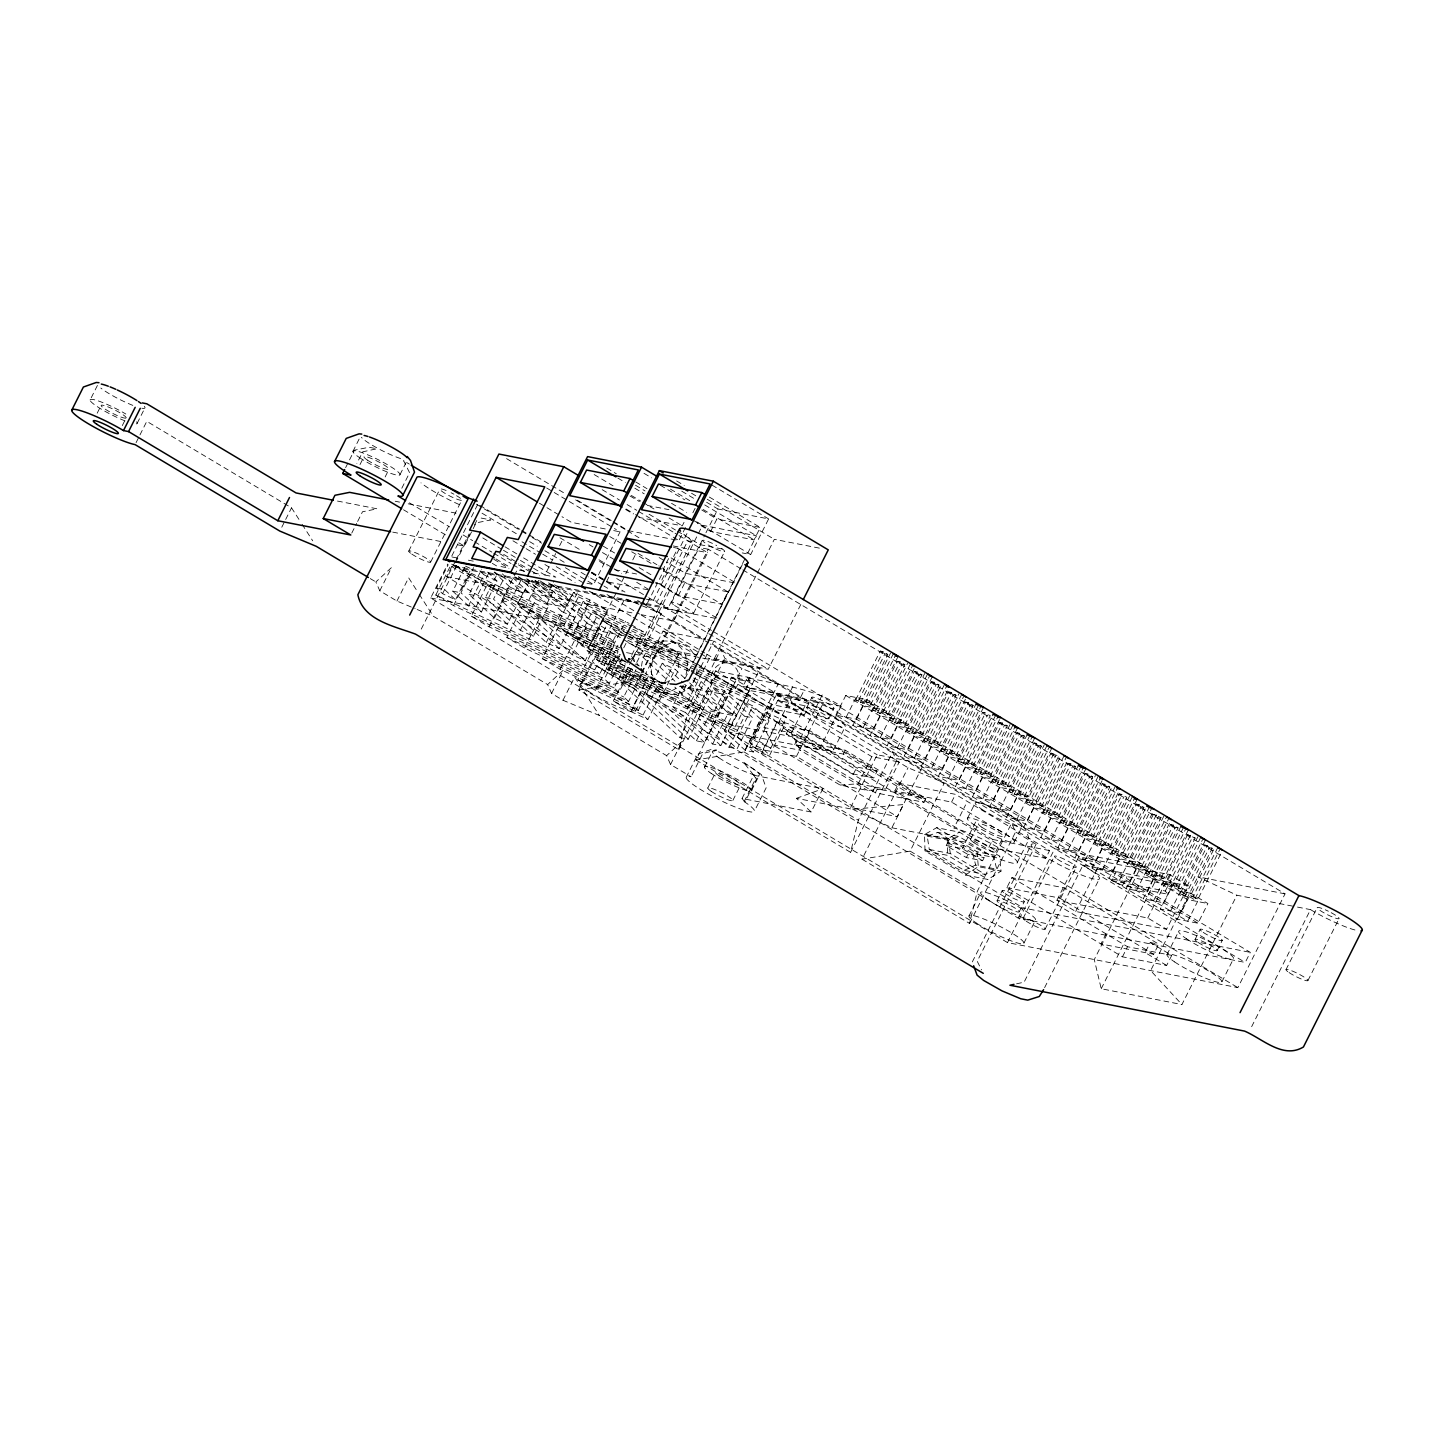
<?xml version="1.0" encoding="UTF-8"?>
<svg xmlns="http://www.w3.org/2000/svg" width="1434" height="1434" viewBox="0 0 1434 1434"><rect width="100%" height="100%" fill="white"/><g stroke="black" fill="none" stroke-linecap="round" stroke-linejoin="round"><path stroke-width="0.75" stroke-dasharray="5 3.75" d="M636.75 662.472L661.253 613.752L624.865 598.534L578.852 690.005L678.82 749.731L686.581 717.592L720.872 649.387L724.815 658.26L741.97 668.495L778.357 683.713L744.049 751.936L695.956 759.966L741.97 668.495M695.956 759.966L850.595 852.352L858.339 820.212L892.647 752.008L896.591 760.88L908.027 767.71L944.414 782.928L910.106 851.133L862.013 859.181L908.027 767.71M862.013 859.181L969.581 923.442L977.325 891.303L1011.633 823.098L1015.577 831.971L1036.083 844.232A38.126 5.431 26.7 0 0 1047.68 858.249A38.126 5.431 26.7 0 0 1094.572 879.167A38.126 5.431 26.7 0 0 1082.975 865.15L1024.109 982.182L1016.007 983.921M125.027 420.879A26.296 3.746 26.7 0 1 90.091 399.996L97.888 384.509M97.189 413.189L101.079 405.428M122.302 425.575L125.224 419.768M137.198 423.245L144.995 407.758M136.069 442.658L138.99 436.85M139.958 434.914L146.788 421.345L291.532 507.833L300.943 522.478M281.781 527.21L284.703 521.384M285.671 519.449L291.532 507.833M352.925 451.387L359.737 437.818M345.63 467.627L348.552 461.82M349.538 459.866L354.413 450.186L369.076 447.247L376.909 448.77L362.73 451.818L356.869 463.433M360.006 464.562L363.913 456.819M351.778 533.072L356.654 523.392M357.64 521.456L362.515 511.759L377.178 508.819L335.52 500.681M385.137 476.966L389.026 469.205M400.014 474.636L406.844 461.067M401.807 488.241L409.604 472.736L403.563 460.673L409.317 464.096M379.795 590.808L391.5 567.559L375.851 581.935L379.795 590.808L396.949 601.043L415.143 608.661M408.69 551.176L439.88 489.155M396.949 601.043L408.636 577.794L418.047 592.457M430.684 562.02L461.856 500A12.279 1.757 26.7 0 1 451.62 496.899A12.279 1.757 26.7 0 1 440.005 489.568A12.279 1.757 26.7 0 1 448.233 491.396M742.83 569.89L1285.043 893.848L1237.865 987.632L1007.493 942.586L430.684 597.978L447.749 564.046M451.764 556.069L477.845 504.176M465.566 566.161L471.123 568.778L455.528 599.788L442.568 593.676L436.51 587.994L448.197 564.745M435.828 595.002L451.423 563.992L469.169 574.604L615.186 643.346L599.591 674.356L453.574 605.614L435.828 595.002L594.769 669.839L599.591 674.356M713.397 631.587L1250.323 952.373L1245.25 962.447L1018.122 918.047L446.691 576.647L451.764 566.573L637.395 602.854M421.255 629.096L455.17 561.644M456.173 559.672L469.133 533.878M469.635 534.703L453.933 565.91L644.045 603.087M474.529 524.952L477.468 519.108M457.876 544.866L464.401 546.139L472.198 530.634M473.166 528.698L476.088 522.89L490.769 519.95L479.906 517.817M442.568 593.676L457.321 564.404M487.578 572.112L497.042 580.985L481.448 611.995L468.488 605.883L452.786 591.184L465.458 566M453.574 605.614L469.169 574.604M481.448 611.995L460.941 592.78L473.614 567.595M502.348 573.869L522.962 593.192L507.367 624.202L494.407 618.09L469.079 594.375L481.752 569.173M468.488 605.883L484.083 574.891L479.368 570.481M507.367 624.202L477.235 595.97L488.922 572.704M621.926 658.206L609.271 683.409L489.084 626.819L471.32 616.208L486.915 585.197L620.026 647.881M518.66 577.077L548.881 605.399L533.305 636.409L520.327 630.297L485.373 597.548L497.06 574.299M533.305 636.409L493.511 599.143L505.216 575.894M534.972 580.286L574.819 617.606L559.224 648.616L546.264 642.504L501.667 600.738L513.354 577.49M514.34 575.554L517.262 569.728L525.4 571.324M489.084 626.819L504.66 595.809L486.915 585.197M494.407 618.09L510.002 587.098L494.174 572.256M559.224 648.616L509.805 602.334L521.51 579.085M552.861 584.982L600.738 629.813L585.144 660.823L572.184 654.711L517.943 603.929L530.616 578.727M630.601 669.194L618.914 692.443L524.575 648.025L506.829 637.413L522.424 606.421L617.534 651.197M585.144 660.823L526.099 605.524L538.772 580.322M533.591 568.294L544.884 575.034L549.796 565.283M550.781 563.329L555.693 553.56M559.618 545.762L562.558 539.901M520.327 630.297L535.922 599.287L512.081 576.97M527.73 579.533L548.433 591.901L553.99 580.86M524.575 648.025L540.17 617.014L522.424 606.421M494.318 572.058L547.035 603.553L552.484 592.708L531.781 580.322M546.264 642.504L561.859 611.493L526.816 578.691M547.035 603.553L565.695 607.191L571.144 596.347L575.195 597.136L578.906 589.786M573.582 592.314L557.987 623.324L562.809 627.841L578.404 596.831L573.582 592.314L589.804 599.95L607.675 610.615L592.081 641.607L574.209 630.96L589.804 599.95M642.199 674.356L628.558 701.477L560.067 669.23L542.321 658.618L557.916 627.626L619.47 656.611M625.833 662.006L572.471 636.875L567.631 632.358L583.226 601.348L629.114 623.396M586.99 583.262L593.568 584.552L620.062 531.853L614.415 528.465M572.471 636.875L588.065 605.865L583.226 601.348M560.067 669.23L575.661 638.22L557.916 627.626M606.51 581.72L609.181 576.414M640.227 673.12L582.114 645.909L577.293 641.392L592.887 610.382L627.088 626.497M551.57 693.429L563.257 670.18L547.627 684.556L551.57 693.429L562.988 700.258L599.376 715.476L666.613 755.646L670.556 764.519L691.063 776.78A38.126 5.431 26.7 0 0 700.186 789.292A38.126 5.431 26.7 0 0 746.038 810.855A38.126 5.431 26.7 0 0 744.909 802.09L756.614 778.841L743.26 761.974L761.364 774.611L766.15 787.84L754.445 811.106M572.184 654.711L587.779 623.7L543.11 581.881M582.114 645.909L597.709 614.899L592.887 610.382M697.014 663.906L714.885 674.572L699.29 705.582L591.758 654.944L586.936 650.427L602.531 619.416L624.65 629.831M455.474 565.211L589.75 645.425L616.763 591.722M617.767 589.732L624.776 575.805M625.762 573.815L627.769 569.854M632.77 559.905L635.764 553.936M562.988 700.258L574.693 677.009L599.376 715.476M595.558 690.435L577.812 679.824L593.407 648.831L611.153 659.425L595.558 690.435L638.22 710.511L653.796 679.519L645.013 673.12M591.758 654.944L607.353 623.933L602.531 619.416M580.68 683.982L592.367 660.733M596.58 659.461L612.175 628.468L732.756 685.237L750.627 695.902L735.033 726.895L601.42 663.978L596.58 659.461L717.161 716.247L735.033 726.895M594.769 669.839L610.364 638.829L453.449 564.942M601.42 663.978L617.014 632.986L612.175 628.468M626.031 661.863L609.934 652.273L625.529 621.263M696.171 672.492L768.499 706.55L786.37 717.215L770.775 748.225L611.063 673.012L606.241 668.495L617.929 645.246M608.787 668.836L613.842 658.762M609.271 683.409L604.431 678.891L618.072 651.753M684.036 522.334L682.261 525.866L638.865 517.387M611.063 673.012L619.829 655.571M623.736 647.827L626.658 642.02L693.375 673.424M628.2 530.634L678.891 540.528L685.864 526.672M692.837 512.798L695.831 506.865M655.607 583.136L659.837 583.961L677.762 548.308L734.369 582.132M653.277 600.559L687.298 532.91M646.411 599.215L657.328 601.348L687.746 540.887L691.959 541.711L633.093 658.762L630.996 655.643L638.542 665.466M618.914 692.443L614.093 687.926L625.78 664.677M626.766 662.741L629.687 656.915L634.509 661.433L628.486 658.6M627.805 662.938L643.4 631.928L630.906 624.471M681.365 687.209L703.825 708.253L688.23 739.245L680.074 737.668L620.707 682.064L628.504 666.559M629.49 664.623L636.302 651.054L649.261 657.148L674.948 681.204M613.304 701.029L628.899 670.037L646.644 680.63L663.458 688.553L647.863 719.545L631.05 711.64L613.304 701.029L643.041 715.028L647.863 719.545M629.096 636.642L642.504 644.655L702.535 525.292L756.471 535.832L746.469 555.729M578.852 690.005L626.945 681.957L632.824 670.27M630.924 679.752L635.979 669.678M677.35 531.136L699.989 544.651L704.972 534.757M705.958 532.767L717.914 508.998L768.624 518.911L750.681 554.564L742.238 552.915M628.558 701.477L623.736 696.96L636.409 671.775M671.524 602.549L702.714 540.546M678.3 595.755L684.538 583.351L727.934 591.848L721.696 604.234L678.3 595.755L655.661 582.222M710.655 531.422L716.892 519.018L760.289 527.497L754.051 539.901L710.655 531.422L697.444 523.535M688.23 739.245L633.667 688.159L640.496 674.589M641.464 672.654L649.261 657.148M641.177 674.589L639.188 678.551L668.836 684.341M642.163 672.618L663.046 631.103L705.403 639.385M740.912 568.742L708.235 549.222L645.676 673.604L663.548 684.251L679.142 653.259L661.271 642.593L629.096 627.429M626.533 652.613L654.657 658.116L707.661 552.699L675.056 533.215M641.052 614.648L673.819 621.047L678.891 610.974L711.479 630.44M638.22 710.511L633.38 705.994L648.975 675.002M631.05 711.64L646.644 680.63M635.638 711.121L647.326 687.854M689.629 682.889L720.119 711.425L704.524 742.436L696.368 740.84L646.626 694.271L662.221 663.261L675.181 669.355L688.015 681.383M693.5 613.394L724.69 551.391M643.041 715.028L658.636 684.036L663.458 688.553M704.524 742.436L659.586 700.366L675.181 669.355M642.504 644.655L696.44 655.213L745.465 557.718M685.076 678.497L742.937 563.437M693.697 678.085L701.118 681.562L736.395 714.616L720.8 745.626L712.662 744.031L672.564 706.46L683.283 685.147M699.29 705.582L681.419 694.916L686.294 685.219M679.411 686.42L690.005 688.481L713.863 641.052L760.056 668.638L736.198 716.068L685.362 706.137L709.238 658.708L760.056 668.638M720.8 745.626L685.524 712.573L701.118 681.562M706.621 654.119L714.293 658.69L756.31 575.142M757.313 573.152L774.324 539.327L819.639 548.182M680.074 737.668L695.669 706.657L674.822 687.119M713.666 674.787L715.602 670.915L749.677 677.565L806.159 711.318L804.205 715.19L770.13 708.521L713.666 674.787L747.723 681.455L804.205 715.19M670.556 764.519L682.243 741.27L666.613 755.646M678.82 749.731L724.815 658.26M698.483 718.667L714.078 687.675L727.038 693.769L752.689 717.807L737.094 748.799L728.956 747.222L698.483 718.667L711.443 724.779L737.094 748.799M696.368 740.84L711.963 709.83L684.681 684.287M745.608 689.682L750.054 680.845L731.412 677.189L709.579 720.603L800.423 738.367L819.244 749.606L841.077 706.209C813.365 687.944 779.164 685.201 747.401 677.619L742.955 686.456L745.608 689.682L799.15 700.151L803.596 691.313M711.443 724.779L727.038 693.769M686.151 777.389L697.856 754.141L710.69 749.588L716.606 750.09L702.75 753.513L691.063 776.78M717.161 716.247L732.756 685.237M712.662 744.031L728.257 713.021L692.963 679.967M704.56 767.118L712.357 751.613M747.723 681.455L749.677 677.565M724.403 730.874L739.998 699.882L752.958 705.976L768.982 720.979L753.388 751.99L745.232 750.394L724.403 730.874L737.363 736.986L753.388 751.99M841.077 706.209L750.233 688.445L728.4 731.842L819.244 749.606M707.751 788.037L715.548 772.55M728.956 747.222L744.551 716.211L714.078 687.675M714.293 658.69L768.23 669.248L802.251 601.599M737.363 736.986L752.958 705.976M745.232 750.394L760.827 719.384L739.998 699.882M770.775 748.225L752.904 737.56L768.499 706.55M750.323 743.081L765.917 712.089L778.877 718.183L785.276 724.17L769.682 755.18L761.526 753.585L750.323 743.081L763.282 749.193L769.682 755.18M749.803 747.239L776.314 694.54L822.955 703.664L923.801 763.91L897.29 816.609L850.649 807.503L749.803 747.239L796.444 756.363L897.29 816.609M770.13 708.521L772.084 704.65L806.159 711.318M764.089 727.558L777.73 700.419L805.101 705.779L899.226 762.01L885.585 789.13L867.462 790.403L840.073 785.043L772.854 744.891L764.089 727.558L791.46 732.899L800.226 750.233L867.462 790.403M732.864 800.441L740.661 784.936M742.955 686.456L788.377 695.329L792.823 686.492M763.282 749.193L778.877 718.183M761.526 753.585L777.12 722.575L765.917 712.089M778.644 722.682L790.349 699.433M742.041 798.487L753.728 775.238L822.847 788.754L811.16 812.002L742.041 798.487L744.909 802.09M744.138 801.606L755.826 778.357L753.728 775.238M751.649 790.367L759.446 774.862M786.191 733.867L789.686 726.895L809.977 730.856L877.196 771.026L873.7 777.999L853.409 774.037L786.191 733.867L806.464 737.829L873.7 777.999M791.46 732.899L805.101 705.779M806.75 707.536L811.823 697.462M794.669 744.587L796.623 740.715L845.289 750.233L925.952 798.433L924.016 802.305L875.332 792.787L794.669 744.587L843.335 754.105L924.016 802.305M800.423 738.367L822.256 694.952M796.444 756.363L822.955 703.664M806.464 737.829L809.977 730.856M828.888 718.47L833.961 708.378M835.861 715.154L845.773 695.472L866.369 699.505L1207.894 903.545L1197.982 923.227L1177.386 919.194L835.861 715.154L856.474 719.187L1197.982 923.227M855.686 699.9L880.243 651.072L883.093 651.628L887.789 654.424L863.232 703.269L855.686 699.9L863.232 703.269M833.602 749.821L845.289 726.554M858.518 700.455L883.093 651.628M860.4 702.714L884.957 653.868L887.789 654.424M856.474 719.187L866.369 699.505M898.096 656.449L873.539 705.277L870.689 704.721L865.993 701.907L890.55 653.079M865.993 701.907L868.825 702.463L893.382 653.635M843.335 754.105L845.289 750.233M870.689 704.721L895.246 655.894M863.25 727.379L873.145 707.697M872.768 710.099L897.326 661.271L900.158 661.827L904.872 664.641L880.315 713.469L872.768 710.099L880.315 713.469M875.6 710.655L900.158 661.827M877.465 712.913L902.022 664.085L904.872 664.641M914.193 668.602L890.604 715.476L883.057 712.106L907.632 663.279M853.409 774.037L856.923 767.065L877.196 771.026M883.057 712.106L885.907 712.662L910.465 663.834M887.771 714.921L912.329 666.093M880.315 737.578L890.227 717.896M889.833 720.298L914.39 671.471L917.24 672.026L921.937 674.84L897.379 723.668L889.833 720.298L897.379 723.668M840.073 785.043L858.195 783.789L871.854 756.65L899.226 762.01M892.683 720.854L917.24 672.026M850.649 807.503L877.16 754.786L923.801 763.91M894.547 723.112L919.104 674.285L921.937 674.84M932.243 676.848L907.686 725.676L904.854 725.12L900.14 722.324L924.697 673.478M900.14 722.324L902.972 722.861L927.547 674.034M904.854 725.12L929.411 676.292M897.397 747.777L907.292 728.096M875.332 792.787L877.285 788.915L925.952 798.433M906.915 730.498L931.473 681.67L934.305 682.226L939.019 685.04L914.462 733.867L906.915 730.498L914.462 733.867M909.748 731.053L934.305 682.226M850.595 852.352L896.591 760.88M911.612 733.312L936.187 684.484L939.019 685.04M947.354 690.955L924.769 735.875L917.222 732.523L941.779 683.677M917.222 732.523L920.054 733.079L944.612 684.233M921.919 735.337L946.476 686.492M894.798 790.994L898.688 783.251L955.474 794.346L1049.598 850.577L1045.691 858.321L988.922 847.225L894.798 790.994L951.584 802.09L1045.691 858.321M914.48 757.977L924.374 738.295M923.998 740.697L948.555 691.869L951.387 692.425L956.102 695.239L931.526 744.067L923.998 740.697L931.526 744.067M926.83 741.253L951.387 692.425M928.694 743.511L953.251 694.683L956.102 695.239M965.423 699.2L941.833 746.092L934.287 742.722L958.844 693.895M852.818 809.332L891.876 827.777L903.563 804.528L852.818 809.332L796.426 798.326L811.16 812.002M934.287 742.722L937.137 743.278L961.694 694.45M939.001 745.537L963.558 696.691M931.544 768.194L941.457 748.494M941.062 750.914L965.62 702.068L968.47 702.624L973.166 705.438L948.609 754.266L941.062 750.914L948.609 754.266M943.913 751.47L968.47 702.624M945.777 753.71L970.334 704.883L973.166 705.438M983.473 707.464L958.916 756.292L956.066 755.736L951.369 752.922L975.927 704.094M951.369 752.922L954.202 753.477L978.759 704.65M956.066 755.736L980.641 706.908M948.627 778.393L958.521 758.694M958.145 761.113L982.702 712.268L985.534 712.823L960.977 761.669L958.145 761.113L965.691 764.483L990.249 715.638L982.702 712.268M962.841 763.928L987.399 715.082M999.57 719.617L975.98 766.491L968.452 763.121L993.009 714.293M951.584 802.09L955.474 794.346M968.452 763.121L971.284 763.677L995.841 714.849M973.148 765.935L997.706 717.108M965.691 788.592L975.604 768.893M975.21 771.313L999.785 722.485L1002.617 723.041L1007.313 725.837L982.756 774.683L975.21 771.313L982.756 774.683M978.06 771.868L1002.617 723.041M979.924 774.127L1004.481 725.281L1007.313 725.837M891.876 827.777L965.476 842.17A38.126 5.431 26.7 0 0 1012.368 863.107A38.126 5.431 26.7 0 0 1000.771 849.071A38.126 5.431 26.7 0 0 953.879 828.153L965.584 804.904M946.207 845.522L947.766 842.421L963.989 845.594L984.154 857.64L982.595 860.741L966.373 857.568L946.207 845.522L962.429 848.695L982.595 860.741M1017.62 727.863L993.063 776.69L990.231 776.135L985.516 773.32L1010.074 724.493M985.516 773.32L988.367 773.876L1012.924 725.048M967.376 818.491L975.174 803.004M990.231 776.135L1014.788 727.307M982.774 798.792L992.686 779.11M992.292 781.512L1016.849 732.684L1019.699 733.24L1024.396 736.054L999.839 784.882L992.292 781.512L999.839 784.882M995.124 782.068L1019.699 733.24M965.476 842.17L977.181 818.922M962.429 848.695L963.989 845.594M997.006 784.326L1021.564 735.499L1024.396 736.054M970.567 839.428L978.364 823.923M1034.703 738.062L1010.145 786.89L1007.295 786.334L1002.599 783.52L1027.156 734.692M966.373 857.568L967.932 854.467L984.154 857.64M1002.599 783.52L1005.431 784.075L1029.988 735.248M1007.295 786.334L1031.853 737.506M999.856 808.991L1009.751 789.309M1009.375 791.711L1033.932 742.884L1036.764 743.439L1041.478 746.254L1016.921 795.081L1009.375 791.711L1016.921 795.081M1012.207 792.267L1036.764 743.439M1014.071 794.526L1038.628 745.698L1041.478 746.254M988.922 847.225L992.812 839.482L1049.598 850.577M1051.767 748.261L1027.21 797.089L1024.378 796.533L1019.664 793.737L1044.239 744.891M1019.664 793.737L1022.514 794.293L1047.071 745.447M995.68 851.832L1003.477 836.327M1024.378 796.533L1048.935 747.706M1016.921 819.19L1026.834 799.509M968.99 915.985L980.677 892.737M1050.997 753.083L1058.543 756.453L1033.986 805.281L1031.154 804.725L1026.439 801.911L1050.997 753.083L1056.983 755.521M1026.439 801.911L1029.289 802.466L1053.847 753.639M969.581 923.442L1015.577 831.971M1031.154 804.725L1055.711 755.897M1014.465 841.74L1022.263 826.253M1066.878 762.368L1044.293 807.306L1036.746 803.936L1061.303 755.091M1036.746 803.936L1039.578 804.492L1064.153 755.646M1041.46 806.75L1066.018 757.905M997.078 900.821L1002.151 890.747M1017.28 862.479L1028.967 839.231C1023.768 813.634 992.238 807.736 971.32 799.885L710.457 644.027M1034.004 829.39L1043.898 809.708M1043.522 812.128L1068.079 763.282L1070.911 763.838L1075.625 766.652L1051.068 815.48L1043.522 812.128L1051.068 815.48M1166.667 965.458L1145.157 952.606L1150.229 942.532L1171.739 955.385L1166.667 965.458L1122.464 956.819L1006.829 887.718L1011.902 877.644L1064.62 887.951L1158.744 944.181L1153.671 954.273L1100.954 943.966L1106.008 933.875M1046.354 812.666L1070.911 763.838M972.324 961.891L1031.189 844.841M1048.218 814.924L1072.793 766.097L1075.625 766.652M1036.083 844.232L977.217 961.264L981.537 969.886M1085.932 768.66L1061.375 817.505L1058.525 816.95L1053.829 814.136L1078.386 765.308M1053.829 814.136L1056.661 814.691L1081.218 765.864M1058.525 816.95L1083.082 768.104M1051.086 839.607L1060.981 819.907M1060.586 822.327L1085.162 773.482L1087.994 774.037L1092.708 776.852L1068.133 825.679L1060.586 822.327L1068.133 825.679M1063.436 822.883L1087.994 774.037M1019.216 911.755L1024.288 901.681M1018.122 918.047L1023.195 907.973L1250.323 952.373M1065.301 825.142L1089.858 776.296L1092.708 776.852M1007.493 942.586L1054.671 848.803L1142.038 865.706L1146.752 868.502L1171.309 819.674M1023.159 918.28L1054.349 856.277M1102.029 780.831L1078.44 827.705L1070.893 824.335L1095.451 775.507M1070.893 824.335L1073.743 824.891L1098.301 776.063M1075.608 827.149L1100.165 778.321M1068.151 849.806L1078.063 830.107M1077.669 832.527L1102.226 783.699L1105.076 784.255L1109.773 787.051L1085.215 835.897L1077.669 832.527L1085.215 835.897M1023.93 943.106L1035.635 919.857M1080.519 833.082L1105.076 784.255M1082.383 835.341L1106.94 786.495L1109.773 787.051M1118.108 792.984L1095.522 837.904L1087.976 834.534L1112.533 785.707M1056.912 900.247L1078.744 856.833L1169.588 874.597L1188.428 885.836L1166.595 929.25L1075.733 911.486L1056.912 900.247L1147.774 918.011L1166.595 929.25M1087.976 834.534L1090.808 835.09L1115.365 786.262M1006.829 887.718L1059.565 898.043L1064.62 887.951M1045.135 929.124L1076.325 867.122M1092.672 837.348L1117.247 788.521M1085.233 860.006L1095.128 840.306M1094.751 842.726L1119.309 793.898L1122.141 794.454L1097.584 843.282L1094.751 842.726L1099.448 845.54L1102.298 846.096L1126.855 797.268L1119.309 793.898M1099.448 845.54L1124.005 796.712M1137.162 799.276L1112.587 848.103L1109.755 847.548L1105.04 844.734L1129.616 795.906M1105.04 844.734L1107.89 845.289L1132.448 796.462M1075.733 911.486L1097.566 868.09L1078.744 856.833M1109.755 847.548L1134.312 798.72M1102.298 870.205L1112.21 850.523M1111.816 852.925L1136.391 804.098L1139.223 804.653L1143.92 807.467L1119.362 856.295L1111.816 852.925L1119.362 856.295M1044.597 987.668L1099.484 878.558M1114.666 853.481L1139.223 804.653M1116.53 855.739L1141.088 806.912L1143.92 807.467M1152.273 813.383L1129.669 858.303L1122.123 854.933L1146.68 806.105M1111.78 880.566L1165.322 891.034L1167.993 894.26L1122.553 885.37L1111.78 880.566L1116.226 871.729L1126.999 876.533L1172.438 885.423L1160.303 908.995L1180.917 913.028L1190.812 893.346L1170.216 889.313M1122.123 854.933L1124.955 855.489L1149.53 806.661M1126.837 857.747L1151.394 808.919M1119.38 880.404L1129.275 860.723M1153.456 814.297L1128.899 863.125L1133.613 865.939L1136.445 866.494L1161.002 817.667L1153.456 814.297L1161.002 817.667M1156.306 814.853L1131.731 863.68L1136.445 866.494M1122.553 885.37L1126.999 876.533M1133.613 865.939L1158.17 817.111M1163.763 816.304L1139.205 865.15L1146.752 868.502M1142.038 865.706L1166.595 816.86M1143.902 867.946L1168.459 819.119M1136.463 890.604L1146.358 870.922M1145.981 873.324L1170.538 824.496L1173.37 825.052L1178.085 827.866L1153.528 876.694L1145.981 873.324L1153.528 876.694M1148.813 873.88L1173.37 825.052M1150.677 876.138L1175.235 827.31L1178.085 827.866M1188.374 829.874L1163.816 878.719L1160.984 878.164L1156.27 875.349L1180.845 826.504M1101.222 988.743L1156.18 879.454L1141.464 865.778L1094.285 959.561L1101.222 988.743L1181.921 1004.535L1236.897 895.228L1295.35 906.664M1156.27 875.349L1159.12 875.905L1183.677 827.059M1160.984 878.164L1185.542 829.318M1122.464 956.819L1127.536 946.727L1171.739 955.385M1153.528 900.803L1163.44 881.121M1187.603 834.696L1163.046 883.541L1167.76 886.337L1170.592 886.893L1195.149 838.065L1187.603 834.696L1195.149 838.065M1147.774 918.011L1169.588 874.597M1190.453 835.251L1165.896 884.097L1170.592 886.893M1165.322 891.034L1192.317 837.51M1205.456 840.073L1180.899 888.919L1178.049 888.363L1173.353 885.549L1197.91 836.721M1173.353 885.549L1176.185 886.104L1200.76 837.277M1178.049 888.363L1202.624 839.535M1170.61 911.02L1180.505 891.321M1180.128 893.74L1187.675 897.11L1180.128 893.74L1204.685 844.895L1212.232 848.265L1150.66 970.585L1181.921 1004.535M1182.96 894.296L1207.518 845.451M1184.825 896.555L1209.4 847.709L1212.232 848.265M1177.386 919.194L1187.28 899.512L1207.894 903.545M1220.567 854.198L1197.964 899.118L1190.435 895.748L1214.992 846.92M1190.435 895.748L1193.267 896.304L1217.824 847.476M1166.953 954.686L1178.64 931.437M1195.131 898.562L1219.689 849.735M1195.06 939.539L1200.115 929.447M1217.197 950.455L1222.252 940.381M1221.911 981.806L1233.599 958.557M1251.649 1026.672L1310.515 909.622A38.126 5.431 26.7 0 0 1357.389 930.558M1285.975 969.671L1317.165 907.65M1307.951 980.515L1339.141 918.495M965.351 875.045L978.311 866.656L1001.022 871.101L999.767 856.241L959.418 832.132L936.707 827.687L924.536 834.534L925.02 850.954L965.351 875.045L988.062 879.49L1001.022 871.101M924.536 834.534L947.247 838.962L959.418 832.132M964.222 870.348L975.622 865.061L996.72 869.183L993.887 857.407L958.934 836.524L937.836 832.401L927.224 836.13L929.268 849.448L964.222 870.348L985.319 874.471L996.72 869.183M796.426 798.326L822.847 788.754M927.224 836.13L948.304 840.252L958.934 836.524M647.272 505.413L668.961 509.644M699.989 544.651L723.22 549.204M605.256 528.949L571.395 522.334L561.985 516.706M613.716 530.598L620.062 531.853M708.235 549.222L698.501 547.322L667.635 609.002L716.211 618.502M673.066 545.924L707.661 552.699M673.55 547.483L677.762 548.308M395.228 501.255L399.566 502.115M408.242 503.818L456.03 513.157M734.154 582.831L685.56 573.331L666.685 562.074M614.917 569.746L636.606 573.994M392.737 532.122L442.676 541.891M608.679 582.15L647.738 589.786M544.884 575.034L555.836 577.185L521.958 556.93M452.104 557.001L460.242 558.597M468.38 560.174L474.493 561.375M500.968 566.555L509.106 568.151M533.538 572.919L541.693 574.514M646.232 603.499L668.083 607.783L657.328 601.348M646.125 604.556L678.891 610.974M638.094 603.212L595.845 594.967L590.181 591.579M640.191 603.624L646.537 604.879L664.462 569.208L658.815 565.838M548.433 591.901L552.484 592.708M446.691 576.647L632.322 612.927M707.518 639.797L713.863 641.052M436.51 587.994L444.648 589.589L455.528 599.788M452.786 591.184L460.941 592.78M469.079 594.375L477.235 595.97M485.373 597.548L493.511 599.143M501.667 600.738L509.805 602.334M517.943 603.929L526.099 605.524M670.449 641.572L680.182 643.472M430.684 597.978L625.959 636.14M628.146 636.571L661.056 643.006L697.587 664.838M668.119 651.377L700.563 657.722M702.714 658.134L728.669 663.207A15.774 13.91 -78.9 0 1 734.907 689.162A15.774 13.91 -78.9 0 1 711.515 683.319A15.774 13.91 -78.9 0 1 728.669 663.207M589.75 645.425L617.875 650.928M660.823 682.064L669.481 683.767M680.29 685.882L721.374 693.913M658.493 691.869L668.226 693.787M695.669 706.657L703.825 708.253M711.963 709.83L720.119 711.425M728.257 713.021L736.395 714.616M744.551 716.211L752.689 717.807M760.827 719.384L768.982 720.979M777.12 722.575L785.276 724.17M772.854 744.891L800.226 750.233M858.195 783.789L885.585 789.13M1285.043 893.848L1197.838 876.783L1236.897 895.228M1082.975 865.15L1156.18 879.454M1188.428 885.836L1169.768 882.197L1172.438 885.423M1297.519 907.095L1310.515 909.622M936.707 827.687L977.038 851.796L999.767 856.241M937.836 832.401L972.79 853.284L993.887 857.407M929.268 849.448L950.348 853.571L985.319 874.471M925.02 850.954L947.731 855.381L988.062 879.49M1150.229 942.532L1158.744 944.181M417.151 609.504L433.337 616.262L547.627 684.556M788.377 695.329L799.15 700.151M578.404 596.831L607.675 610.615M588.065 605.865L631.552 626.335M633.523 627.267L643.4 631.928M597.709 614.899L629.49 629.867M631.48 630.799L679.142 653.259M626.658 630.781L692.998 662.024M607.353 623.933L627.267 633.326M629.257 634.258L696.96 666.129M698.95 667.079L714.885 674.572M617.014 632.986L625.099 636.786M627.124 637.736L695.956 670.162M697.982 671.112L750.627 695.902M627.859 640.335L694.164 671.56M484.083 574.891L497.042 580.985M510.002 587.098L522.962 593.192M535.922 599.287L548.881 605.399M561.859 611.493L574.819 617.606M587.779 623.7L600.738 629.813M695.4 674.374L786.37 717.215M504.66 595.809L618.843 649.566M540.17 617.014L620.456 654.818M635.352 664.085L639.331 665.95M567.631 632.358L609.934 652.273M575.661 638.22L621.997 660.034M577.293 641.392L625.565 664.121M641.697 673.962L663.548 684.251M586.936 650.427L681.419 694.916M606.241 668.495L752.904 737.56M620.707 682.064L633.667 688.159M646.626 694.271L659.586 700.366M672.564 706.46L685.524 712.573M471.32 616.208L604.431 678.891M506.829 637.413L614.093 687.926M542.321 658.618L623.736 696.96M577.812 679.824L633.38 705.994M712.017 485.104L768.624 518.911M709.346 497.06L760.289 527.497M676.615 480.946L684.269 485.517M707.267 499.265L774.324 539.327M691.511 493.224L697.157 496.612M706.603 502.241L717.914 508.998M681.759 491.199L695.167 499.211M704.739 504.929L756.471 535.832M643.991 473.31L651.538 477.827M670.413 489.102L691.17 501.506M703.108 509.464L754.051 539.901M660.285 485.194L684.807 499.857M701.8 510.002L716.892 519.018M635.674 481.914L646.985 488.671M671.524 503.316L686.617 512.332M606.743 468.058L616.315 473.776M635.477 485.23L645.049 490.948M696.781 521.851L702.535 525.292M694.074 520.757L750.681 554.564M617.821 478.06L625.367 482.577M634.814 488.205L644.242 493.834M631.318 495.429L640.747 501.075M642.647 502.205L653.958 508.962M669.051 517.979L680.379 524.736M594.16 474.546L613.035 485.821M630.01 495.967L639.439 501.595M880.243 651.072L884.957 653.868M897.326 661.271L902.022 664.085M914.39 671.471L919.104 674.285M931.473 681.67L936.187 684.484M948.555 691.869L953.251 694.683M965.62 702.068L970.334 704.883M999.785 722.485L1004.481 725.281M1016.849 732.684L1021.564 735.499M1033.932 742.884L1038.628 745.698M1068.079 763.282L1072.793 766.097M1085.162 773.482L1089.858 776.296M1102.226 783.699L1106.94 786.495M1136.391 804.098L1141.088 806.912M1170.538 824.496L1175.235 827.31M1204.685 844.895L1209.4 847.709M649.046 514.232L675.45 530.006M602.172 489.657L619.434 499.982M627.106 504.571L636.696 510.289M638.614 511.436L673.138 532.068M626.066 508.98L633.613 513.48M635.495 514.609L671.345 536.029M673.227 537.158L678.891 540.528M625.654 509.5L633.201 513.999M577.257 500.197L611.207 520.488M613.107 521.6L626.299 529.505M506.578 458.647L564.136 493.027M575.643 499.892L625.511 529.702M627.429 530.849L638.937 537.714M727.934 591.848L669.445 556.894L663.207 569.298L721.696 604.234M546.659 487.99L552.305 491.36M554.187 492.489L612.533 527.353M659.138 557.557L664.802 560.945M609.755 536.531L621.083 543.289M638.058 553.434L656.915 564.709M631.713 551.785L652.452 564.189M663.781 570.947L684.538 583.351M539.399 503.209L545.045 506.578M546.928 507.708L560.102 515.577M868.825 702.463L873.539 705.277M885.907 712.662L890.604 715.476M902.972 722.861L907.686 725.676M920.054 733.079L924.769 735.875M937.137 743.278L941.833 746.092M954.202 753.477L958.916 756.292M971.284 763.677L975.98 766.491M988.367 773.876L993.063 776.69M1005.431 784.075L1010.145 786.89M1022.514 794.293L1027.21 797.089M1039.578 804.492L1044.293 807.306M1056.661 814.691L1061.375 817.505M1073.743 824.891L1078.44 827.705M1090.808 835.09L1095.522 837.904M1107.89 845.289L1112.587 848.103M1124.955 855.489L1129.669 858.303M1159.12 875.905L1163.816 878.719M1176.185 886.104L1180.899 888.919M1193.267 896.304L1197.964 899.118M603.32 546.246L614.63 553.004M639.152 567.667L652.362 575.554M960.977 761.669L965.691 764.483M1029.289 802.466L1033.986 805.281M1097.584 843.282L1102.298 846.096M659.837 583.961L718.326 618.914M845.773 695.472L1187.28 899.512M589.249 544.651L593.013 546.91M602.459 552.538L613.77 559.296M598.964 559.78L612.175 567.667M614.057 568.796L621.603 573.295M636.696 582.312L648.025 589.087M559.923 537.75L580.662 550.154M599.537 561.429L607.084 565.946M616.692 578.565L646.877 596.598M648.76 597.727L768.23 669.248M479.763 505.324L519.879 529.289M521.797 530.437L527.515 533.86M529.433 535.007L540.887 541.855M591.83 572.184L624.955 592.063M642.145 602.334L661.253 613.752M673.819 621.047L704.506 639.385M712.178 643.956L1245.25 962.447M591.417 572.704L602.728 579.461M476.447 504.212L482.2 507.654M484.118 508.801L530.15 536.298M532.068 537.445L541.658 543.181M591.525 572.973L604.951 580.985M606.869 582.132L622.213 591.31M637.574 600.47L643.328 603.911M645.246 605.058L708.539 642.88M482.021 513.193L516.294 533.681M529.63 541.64L537.248 546.193M544.866 550.746L565.821 563.257M581.057 572.363L588.675 576.916M590.575 578.045L602.011 584.875M603.911 586.022L607.711 588.298M522.03 541.819L527.676 545.189M529.558 546.318L540.851 553.058M542.733 554.187L552.144 559.816M565.319 567.685L586.022 580.053M587.922 581.182L593.568 584.552M776.314 694.54L877.16 754.786M606.994 594.59L639.564 614.057M641.482 615.204L704.703 652.972M512.96 540.797L524.252 547.555M526.135 548.666L535.545 554.295M556.249 566.663L582.616 582.419M663.046 631.103L709.238 658.708M777.73 700.419L871.854 756.65M544.902 564.53L575.088 582.562M589.141 591.095L631.301 616.279M633.219 617.427L696.44 655.213M731.412 677.189L750.233 688.445M715.602 670.915L772.084 704.65M505.019 546.82L520.076 555.818M898.688 783.251L992.812 839.482M699.505 665.985L1237.865 987.632M482.774 537.929L501.595 549.168M503.477 550.298L518.534 559.296M520.417 560.425L531.709 567.165M503.675 554.402L518.732 563.401M520.614 564.53L530.024 570.158M531.906 571.27L539.435 575.769M554.492 584.767L575.195 597.136M499.624 553.614L516.563 563.741M518.445 564.853L533.502 573.851M548.559 582.849L571.144 596.347M789.686 726.895L856.923 767.065M409.425 502.85L449.684 526.905M463.092 534.936L472.682 540.654M474.6 541.801L491.862 552.108M493.762 553.255L511.024 563.562M512.942 564.709L524.45 571.574M539.776 580.752L624.131 631.139M626.049 632.286L689.324 670.09M691.242 671.237L953.879 828.153M535.205 580.555L627.178 635.495M496.021 558.955L509.195 566.842M493.852 559.296L508.909 568.294M796.623 740.715L877.285 788.915M1059.565 898.043L1153.671 954.273M518.463 576.737L622.033 638.632M623.951 639.779L654.657 658.116M403.546 509.787L447.283 535.922M458.683 542.733L464.401 546.139M492.274 563.347L497.921 566.717M514.86 576.827L565.695 607.191M1011.902 877.644L1127.536 946.727M947.766 842.421L967.932 854.467M690.005 688.481L736.198 716.068M451.764 566.573L1023.195 907.973M626.945 681.957L686.581 717.592M744.049 751.936L858.339 820.212M910.106 851.133L977.325 891.303M370.259 578.583L375.851 581.935M662.221 663.261L683.086 682.799M636.302 651.054L668.405 681.114M610.364 638.829L615.186 643.346M747.401 677.619L750.054 680.845M691.959 541.711L689.091 538.108A38.126 5.431 26.7 0 1 683.803 534.237M419.23 594.285L433.337 616.262M302.108 524.324L312.702 540.797M972.79 853.284L975.622 865.061M948.304 840.252L950.348 853.571M977.038 851.796L978.311 866.656M947.247 838.962L947.731 855.381M144.314 406.324A26.296 3.746 26.7 0 1 141.607 408.17M132.824 405.374A26.296 3.746 26.7 0 1 100.828 388.04M400.588 458.539A26.296 3.746 26.7 0 1 361.404 437.298M90.091 399.996A26.296 3.746 26.7 0 1 125.816 414.014M136.517 421.829A26.296 3.746 26.7 0 1 136.266 423.89M125.708 418.172A14.017 2.008 26.7 0 1 105.381 409.264A14.017 2.008 26.7 0 1 108.554 407.095A14.017 2.008 26.7 0 1 126.21 417.832M632.591 669.409A12.368 1.757 26.7 0 1 615.222 660.411A12.368 1.757 26.7 0 1 622.266 661.002M641.607 666.218A25.866 22.801 -78.9 0 1 671.166 641.769A25.866 22.801 -78.9 0 1 684.305 678.569M675.898 688.41A25.866 22.801 -78.9 0 1 642.324 674.518M697.085 669.122A25.866 22.801 -78.9 0 1 664.175 692.299A25.866 22.801 -78.9 0 1 658.869 650.319A25.866 22.801 -78.9 0 1 695.759 658.726M668.065 681.706A15.774 13.91 -78.9 0 1 650.695 664.695A15.774 13.91 -78.9 0 1 672.51 653.456A15.774 13.91 -78.9 0 1 671.453 679.967M1331.2 912.687A12.279 1.757 26.7 0 1 1336.434 918.423A12.279 1.757 26.7 0 1 1318.097 908.941A12.279 1.757 26.7 0 1 1328.368 911.235M721.625 548.487A12.279 1.757 26.7 0 1 718.147 549.939A12.279 1.757 26.7 0 1 702.732 540.726A12.279 1.757 26.7 0 1 716.749 545.583M459.077 504.499A38.126 5.431 26.7 0 1 420.969 482.864M451.083 492.74A12.279 1.757 26.7 0 1 453.915 494.192M456.55 495.698A12.279 1.757 26.7 0 1 460.493 498.351M856.08 697.48L846.168 717.179L1187.693 921.22L1197.587 901.52L856.08 697.48M862.838 705.671L852.943 725.371L873.539 729.386L883.452 709.705L862.838 705.671M879.92 715.871L870.026 735.57L890.622 739.586L900.534 719.904L879.92 715.871M897.003 726.07L887.09 745.77L907.704 749.803L917.599 730.103L897.003 726.07M914.067 736.287L904.173 755.969L924.769 760.002L934.681 740.303L914.067 736.287M931.15 746.487L921.255 766.168L941.851 770.201L951.746 750.502L931.15 746.487M948.232 756.686L938.32 776.368L958.934 780.401L968.828 760.719L948.232 756.686M965.297 766.885L955.403 786.567L975.998 790.6L985.911 770.918L965.297 766.885M982.38 777.085L972.467 796.784L993.081 800.799L1002.975 781.118L982.38 777.085M999.444 787.284L989.55 806.983L1010.145 810.999L1020.058 791.317L999.444 787.284M1016.527 797.501L1006.632 817.183L1027.228 821.216L1037.123 801.516L1016.527 797.501M1033.609 807.701L1023.697 827.382L1044.311 831.415L1054.205 811.716L1033.609 807.701M1050.674 817.9L1040.779 837.581L1061.375 841.615L1071.288 821.933L1050.674 817.9M1067.756 828.099L1057.844 847.781L1078.458 851.814L1088.352 832.132L1067.756 828.099M1084.839 838.298L1074.926 857.998L1095.54 862.013L1105.435 842.332L1084.839 838.298M1101.904 848.498L1092.009 868.197L1112.605 872.213L1122.517 852.531L1101.904 848.498M1118.986 858.697L1109.074 878.397L1129.687 882.43L1139.582 862.73L1118.986 858.697M1136.051 868.914L1126.156 888.596L1146.752 892.629L1156.664 872.93L1136.051 868.914M1153.133 879.114L1143.239 898.795L1163.834 902.828L1173.729 883.129L1153.133 879.114M711.246 791.353A14.017 2.008 26.7 0 0 732.38 800.781A14.017 2.008 26.7 0 0 717.287 790.6A14.017 2.008 26.7 0 0 711.246 791.353M974.08 842.744A14.017 2.008 26.7 0 0 995.196 852.154A14.017 2.008 26.7 0 0 980.103 841.973A14.017 2.008 26.7 0 0 974.08 842.744M718.918 757.815A26.296 3.746 26.7 0 0 758.532 775.489A26.296 3.746 26.7 0 0 730.247 756.399A26.296 3.746 26.7 0 0 718.918 757.815M981.752 809.206A26.296 3.746 26.7 0 0 1021.349 826.88A26.296 3.746 26.7 0 0 993.063 807.79A26.296 3.746 26.7 0 0 981.752 809.206M973.955 824.711A26.296 3.746 26.7 0 0 1013.551 842.385A26.296 3.746 26.7 0 0 985.266 823.277A26.296 3.746 26.7 0 0 973.955 824.711M981.878 827.239A14.017 2.008 26.7 0 0 1002.993 836.667A14.017 2.008 26.7 0 0 987.901 826.468A14.017 2.008 26.7 0 0 981.878 827.239M711.121 773.32A26.296 3.746 26.7 0 0 750.735 790.994A26.296 3.746 26.7 0 0 722.449 771.904A26.296 3.746 26.7 0 0 711.121 773.32M719.043 775.848A14.017 2.008 26.7 0 0 740.177 785.276A14.017 2.008 26.7 0 0 725.084 775.095A14.017 2.008 26.7 0 0 719.043 775.848M359.486 457.589A26.296 3.746 26.7 0 0 399.1 475.263A26.296 3.746 26.7 0 0 370.814 456.173A26.296 3.746 26.7 0 0 359.486 457.589M367.409 460.117A14.017 2.008 26.7 0 0 388.542 469.545A14.017 2.008 26.7 0 0 373.449 459.364A14.017 2.008 26.7 0 0 367.409 460.117M1005.252 893.669A12.368 1.757 26.7 0 0 1023.858 901.968A12.368 1.757 26.7 0 0 1010.558 893.006A12.368 1.757 26.7 0 0 1005.252 893.669M1203.216 932.369A12.368 1.757 26.7 0 0 1221.822 940.686A12.368 1.757 26.7 0 0 1208.539 931.706A12.368 1.757 26.7 0 0 1203.216 932.369M1198.143 942.443A12.368 1.757 26.7 0 0 1216.767 950.76A12.368 1.757 26.7 0 0 1203.467 941.779A12.368 1.757 26.7 0 0 1198.143 942.443M814.906 700.384A12.368 1.757 26.7 0 0 833.53 708.683A12.368 1.757 26.7 0 0 820.23 699.702A12.368 1.757 26.7 0 0 814.906 700.384M611.87 671.757A12.368 1.757 26.7 0 0 630.494 680.057A12.368 1.757 26.7 0 0 617.194 671.076A12.368 1.757 26.7 0 0 611.87 671.757M809.834 710.457A12.368 1.757 26.7 0 0 828.458 718.757A12.368 1.757 26.7 0 0 815.157 709.776A12.368 1.757 26.7 0 0 809.834 710.457M1000.179 903.743A12.368 1.757 26.7 0 0 1018.785 912.06A12.368 1.757 26.7 0 0 1005.503 903.079A12.368 1.757 26.7 0 0 1000.179 903.743M988.349 899.978A30.688 4.374 26.7 0 0 1034.559 920.592A30.688 4.374 26.7 0 0 1001.559 898.311A30.688 4.374 26.7 0 0 988.349 899.978M1186.33 938.678A30.688 4.374 26.7 0 0 1232.523 959.292A30.688 4.374 26.7 0 0 1199.523 937.011A30.688 4.374 26.7 0 0 1186.33 938.678M1174.625 961.927A30.688 4.374 26.7 0 0 1220.836 982.541A30.688 4.374 26.7 0 0 1187.836 960.278A30.688 4.374 26.7 0 0 1174.625 961.927M588.352 691.224A30.688 4.374 26.7 0 0 634.563 711.856A30.688 4.374 26.7 0 0 601.563 689.575A30.688 4.374 26.7 0 0 588.352 691.224M600.057 667.975A30.688 4.374 26.7 0 0 646.25 688.589A30.688 4.374 26.7 0 0 613.25 666.326A30.688 4.374 26.7 0 0 600.057 667.975M976.662 923.227A30.688 4.374 26.7 0 0 1022.854 943.841A30.688 4.374 26.7 0 0 989.854 921.56A30.688 4.374 26.7 0 0 976.662 923.227M798.021 706.675A30.688 4.374 26.7 0 0 844.214 727.289A30.688 4.374 26.7 0 0 811.214 705.026A30.688 4.374 26.7 0 0 798.021 706.675M786.316 729.942A30.688 4.374 26.7 0 0 832.527 750.556A30.688 4.374 26.7 0 0 799.527 728.275A30.688 4.374 26.7 0 0 786.316 729.942M1057.414 859.163A12.279 1.757 26.7 0 0 1075.894 867.409A12.279 1.757 26.7 0 0 1062.684 858.5A12.279 1.757 26.7 0 0 1057.414 859.163M674.589 605.453A12.279 1.757 26.7 0 0 693.07 613.698A12.279 1.757 26.7 0 0 679.859 604.789A12.279 1.757 26.7 0 0 674.589 605.453M1289.041 972.557A12.279 1.757 26.7 0 0 1307.521 980.802A12.279 1.757 26.7 0 0 1294.328 971.894A12.279 1.757 26.7 0 0 1289.041 972.557M1026.224 921.184A12.279 1.757 26.7 0 0 1044.705 929.429A12.279 1.757 26.7 0 0 1031.494 920.52A12.279 1.757 26.7 0 0 1026.224 921.184M411.773 554.062A12.279 1.757 26.7 0 0 430.254 562.307A12.279 1.757 26.7 0 0 417.043 553.399A12.279 1.757 26.7 0 0 411.773 554.062"/><path stroke-width="1.5" d="M71.7 410.267L83.387 387.019L96.239 382.484L98.982 382.699M368.395 577.472L316.215 546.3L279.827 531.082L135.083 444.612A38.126 5.431 26.7 0 1 88.209 423.675A38.126 5.431 26.7 0 1 76.611 409.658A38.126 5.431 26.7 0 1 123.485 430.576L135.19 407.328M123.485 430.576L128.558 431.58L140.263 408.314M128.558 431.58L277.802 520.739L289.507 497.49M334.516 461.658L346.221 438.41L359.056 433.857L361.798 434.09M401.645 508.658L342.708 473.435L344.662 469.563M277.802 520.739L350.81 535.007L323.242 518.552L334.947 495.286L349.627 492.346L388.704 499.982M402.811 495.375L414.516 472.109L410.5 460.457L407.238 456.514M409.658 615.078L468.524 498.028L477.163 501.165M473.578 499.032L443.178 559.493L644.637 598.874M449.72 561.769L445.884 559.475L498.907 454.058L563.795 466.749L579.157 475.909M494.138 557.844L477.199 547.716L471.732 558.561L490.392 562.218L495.859 551.355L499.91 552.162L507.313 537.427L518.266 539.578L544.777 486.861L496.11 477.343L469.599 530.06L480.551 532.193L503.137 545.691M480.551 532.193L473.13 546.928L477.199 547.716M445.884 559.475L510.791 572.166L563.795 466.749M527.533 575.984L587.582 456.604L641.518 467.161L656.844 476.303M555.281 524.36L537.356 560.013L588.048 569.925L605.99 534.273L555.281 524.36L583.584 541.263M587.635 460.027L569.71 495.68L620.402 505.593L638.345 469.94L587.635 460.027L615.939 476.93M587.635 570.445L548.021 546.784L554.259 534.38L597.655 542.859L601.42 545.117M621.89 507.242L580.376 482.433L586.614 470.047L630.01 478.526L633.792 480.784M548.021 546.784L591.417 555.263L597.655 542.859M580.376 482.433L623.772 490.93L630.01 478.526M641.518 467.161L581.487 586.524L585.323 588.818M599.322 590.019L659.371 470.639L713.307 481.197L828.26 549.867L803.255 599.609M671.435 547.071L627.07 538.395L609.145 574.048L653.492 582.724M659.425 474.062L641.5 509.715L692.192 519.628L710.135 483.975L659.425 474.062L687.728 490.966M653.761 581.111L619.811 560.819L626.049 548.415L667.276 556.464M691.78 520.148L652.165 496.469L658.403 484.083L701.8 492.561L705.582 494.82M679.555 529.11L620.689 646.16L625.457 659.389L643.561 672.026L641.052 668.746M652.165 496.469L695.562 504.965L701.8 492.561M689.288 528.931L713.307 481.197M747.849 562.827L688.983 679.859L676.131 684.412L670.216 683.91M1043.611 989.639L1039.274 996.505L1027.766 1000.143L1020.757 998.763L1002.061 990.912L983.652 980.462L977.092 975.12L973.65 965.763M1240.034 1012.655L1298.917 895.605L744.855 564.584M1362.3 929.931L1303.434 1046.981C1283.054 1059.368 1262.565 1038.754 1244.587 1031.1L1009.93 985.23L1013.981 984.369M142.253 402.9L146.824 403.796L296.067 492.955L333.333 500.251M342.708 473.435L351.025 475.066A38.126 5.431 26.7 0 1 339.428 461.049A38.126 5.431 26.7 0 1 386.32 481.967A38.126 5.431 26.7 0 1 397.917 495.985L405.589 500.574M619.811 560.819L661.038 568.868M323.242 518.552L390.568 531.709M895.246 655.894L898.096 656.449L893.382 653.635M946.476 686.492L949.326 687.047L944.612 684.233M975.927 704.094L983.473 707.464M993.009 714.293L1000.556 717.663L997.706 717.108M1014.788 727.307L1017.62 727.863L1012.924 725.048M1027.156 734.692L1034.703 738.062M1100.165 778.321L1102.997 778.877L1099.86 776.995M1117.247 788.521L1120.079 789.076L1116.943 787.194M1134.312 798.72L1137.162 799.276L1132.448 796.462M1146.68 806.105L1154.227 809.475M1180.845 826.504L1188.374 829.874M659.371 470.639L663.207 472.933M695.562 504.965L699.344 507.224M623.772 490.93L627.554 493.188M910.465 663.834L915.161 666.649M927.547 674.034L932.243 676.848M961.694 694.45L966.391 697.247M1047.071 745.447L1051.767 748.261M1064.153 755.646L1068.85 758.461M1085.932 768.66L1078.386 765.308L1083.082 768.104M1166.595 816.86L1171.309 819.674M1200.76 837.277L1205.456 840.073M1217.824 847.476L1222.539 850.29M627.07 538.395L653.492 554.169M496.11 477.343L537.517 502.079M591.417 555.263L595.182 557.521M411.235 465.243L459.185 493.905M463.021 496.182L466.857 498.476M510.791 572.166L514.627 574.46M983.276 973.327L415.519 634.115C394.583 626.264 363.053 620.366 357.855 594.769L416.72 477.719A38.126 5.431 26.7 0 1 468.524 498.028M101.276 384.079A26.296 3.746 26.7 0 1 108.303 386.212M110.059 386.875A26.296 3.746 26.7 0 1 115.778 389.295M117.283 389.976A26.296 3.746 26.7 0 1 136.929 400.57M138.417 401.538A26.296 3.746 26.7 0 1 140.998 403.384M364.093 435.452A26.296 3.746 26.7 0 1 367.929 436.492M369.47 436.994A26.296 3.746 26.7 0 1 407.131 457.715M1298.917 895.605A38.126 5.431 26.7 0 1 1341.83 914.211A38.126 5.431 26.7 0 1 1360.974 930.845M680.541 531.172A38.126 5.431 26.7 0 1 714.347 540.224A38.126 5.431 26.7 0 1 746.505 563.741M96.795 424.249A14.017 2.008 26.7 0 0 117.911 433.66A14.017 2.008 26.7 0 0 102.836 423.478A14.017 2.008 26.7 0 0 96.795 424.249M359.611 475.622A14.017 2.008 26.7 0 0 380.745 485.051A14.017 2.008 26.7 0 0 365.652 474.869A14.017 2.008 26.7 0 0 359.611 475.622"/></g></svg>
